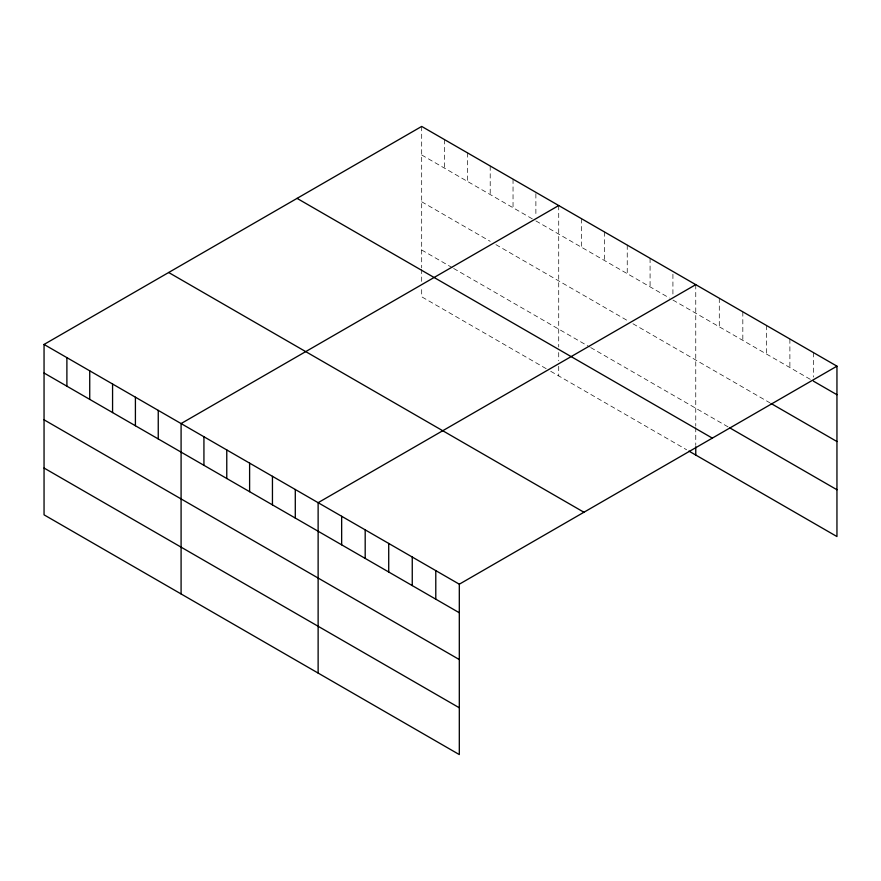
<?xml version="1.0" encoding="UTF-8"?>
<svg xmlns="http://www.w3.org/2000/svg" width="881" height="881" viewBox="0 0 881 881"><rect width="100%" height="100%" fill="white"/><g stroke="black" fill="none" stroke-linecap="round" stroke-linejoin="round"><path stroke-width="0.66" stroke-dasharray="4.41 3.3" d="M421.691 154.979L532.454 218.94M535.879 220.911L669.494 298.053M672.919 300.036L811.071 379.788M421.691 201.782L490.21 241.339M495.915 244.643L627.239 320.464M632.954 323.756L769.884 402.815M421.691 250.006L452.515 267.802M453.66 268.463L589.554 346.927M590.699 347.577L728.708 427.263M546.165 368.665L421.691 296.798L421.691 287.173M550.735 371.308L686.629 449.762M813.416 352.587L813.416 377.068M789.883 338.998L789.883 367.564M766.36 325.408L766.36 353.975M742.826 311.83L742.826 340.385M719.292 298.241L719.292 326.807M695.759 284.651L695.759 426.129M695.759 427.505L695.759 445.401M672.919 274.189L672.919 294.595M650.079 258.287L650.079 286.843M627.239 245.094L627.239 273.661M604.399 231.912L604.399 260.468M581.559 218.719L581.559 247.286M558.719 205.537L558.719 347.015M558.719 352.521L558.719 360.781M558.719 366.287L558.719 375.923M535.879 193.71L535.879 215.471M513.039 179.162L513.039 207.729M490.21 165.98L490.21 194.547M467.37 152.787L467.37 181.354M444.531 139.605L444.531 168.172M421.691 126.424L421.691 267.901M421.691 269.278L421.691 281.667"/><path stroke-width="1.32" d="M44.05 344.449L459.309 584.202L459.309 754.577L44.05 514.834L44.05 344.449L421.691 126.424L836.95 366.166L836.95 536.551L688.909 451.083M558.719 205.537L181.09 423.563L181.09 593.948M695.759 284.651L318.129 502.677L318.129 673.062M459.309 584.202L836.95 366.166M813.416 381.143L836.95 394.732M771.062 403.498L836.95 441.535M729.886 427.935L836.95 489.748M297.062 198.368L712.333 438.121M168.667 272.493L583.938 512.246M44.05 373.004L459.309 612.758M44.05 419.808L459.309 659.561M44.05 468.031L459.309 707.784M695.759 446.777L695.759 455.036M435.787 570.613L435.787 599.179M412.253 557.023L412.253 585.59M388.719 543.434L388.719 572M365.186 529.855L365.186 558.411M341.652 516.266L341.652 544.832M295.289 489.495L295.289 518.061M272.449 476.313L272.449 504.868M249.609 463.12L249.609 491.686M226.769 449.938L226.769 478.504M203.929 436.756L203.929 465.311M158.25 410.381L158.25 438.936M135.41 397.188L135.41 425.754M112.57 384.006L112.57 412.572M89.73 370.824L89.73 399.379M66.89 357.631L66.89 386.197"/></g></svg>
